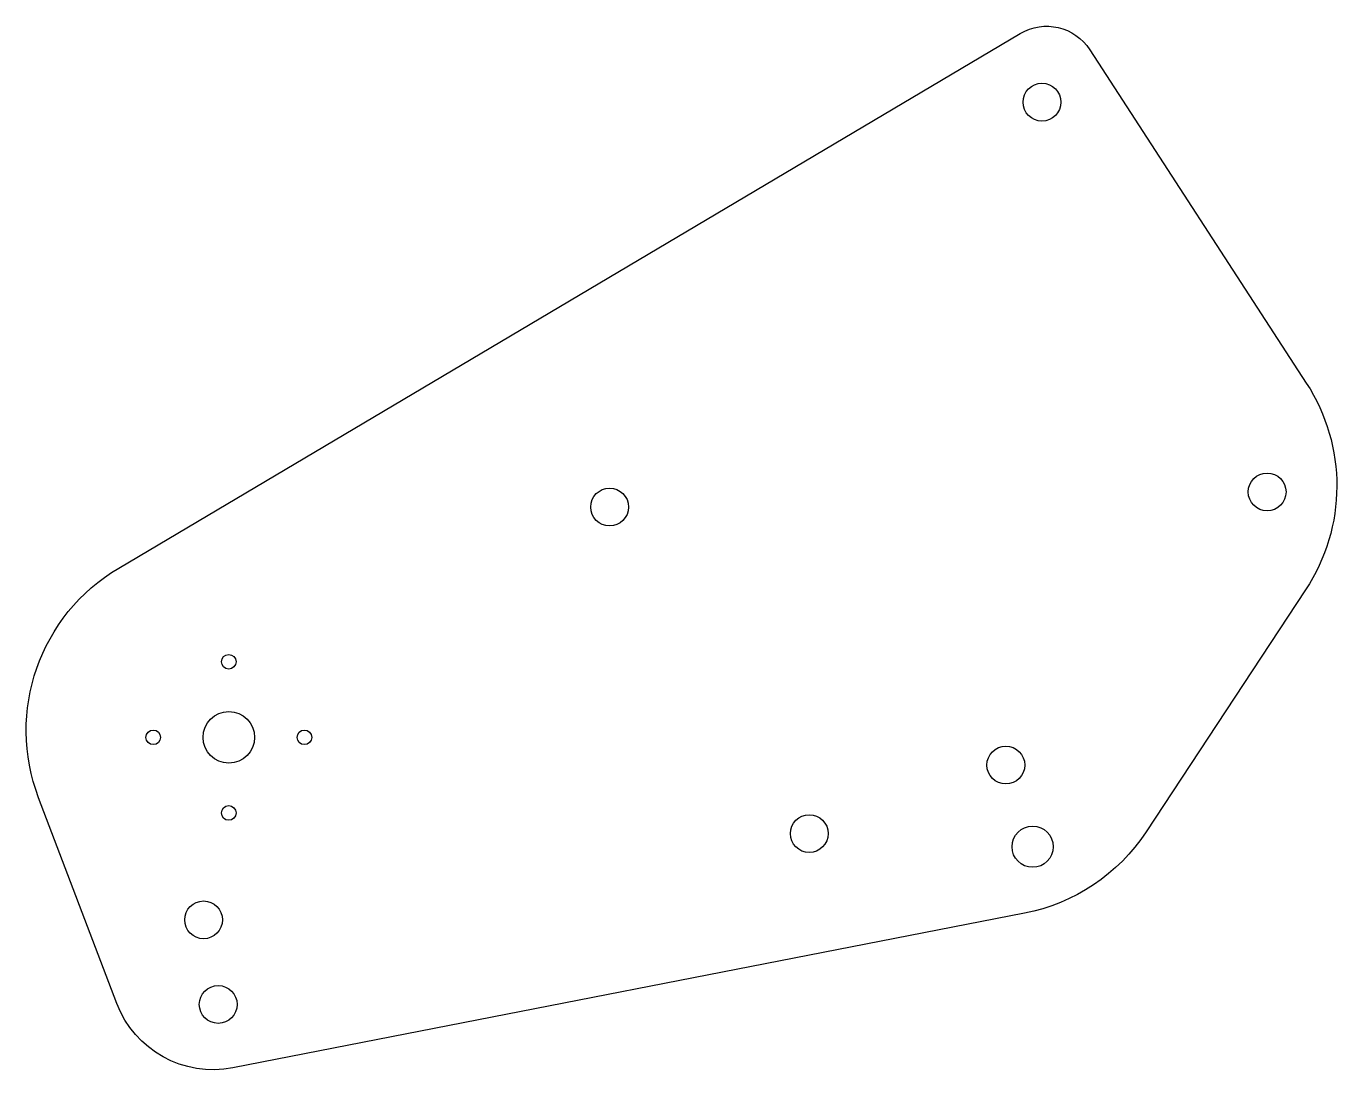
# Model space of a CAD drawing. Header units: millimetres. Extents: x 7 to 389, y -20 to 284.
import ezdxf

# ---------------------------------------------------------------- set-up
doc = ezdxf.new("R2010")
doc.units = ezdxf.units.MM
doc.layers.get('0').update_dxf_attribs({"linetype": 'CONTINUOUS'})

msp = doc.modelspace()

# ---------------------------------------------------------------- linework, layer by layer
msp.add_lwpolyline([(10.87, 59.6, -0.364652), (34.21, 126.45), (296.49, 282.06, -0.402449), (316.73, 277.33), (379.72, 180.31, -0.297995), (379.51, 120.09), (333.11, 49.69, -0.201462), (297.73, 25.97), (67.42, -19.03, -0.365137), (33.62, -0.25)], format="xyb", close=True)
for centre, radius in [((302.81, 262.05), 5.5), ((368.31, 148.6), 5.5), ((177.01, 144.22), 5.5), ((66.22, 99.18), 2.13), ((66.22, 77.18), 7.5), ((44.22, 77.18), 2.13), ((88.22, 77.18), 2.13), ((292.3, 69.11), 5.5), ((66.22, 55.18), 2.13), ((235.1, 49.16), 5.5), ((300.1, 45.35), 6), ((58.88, 24.06), 5.5), ((63.14, -0.57), 5.5)]:
    msp.add_circle(centre, radius)

doc.saveas('drawing.dxf')
